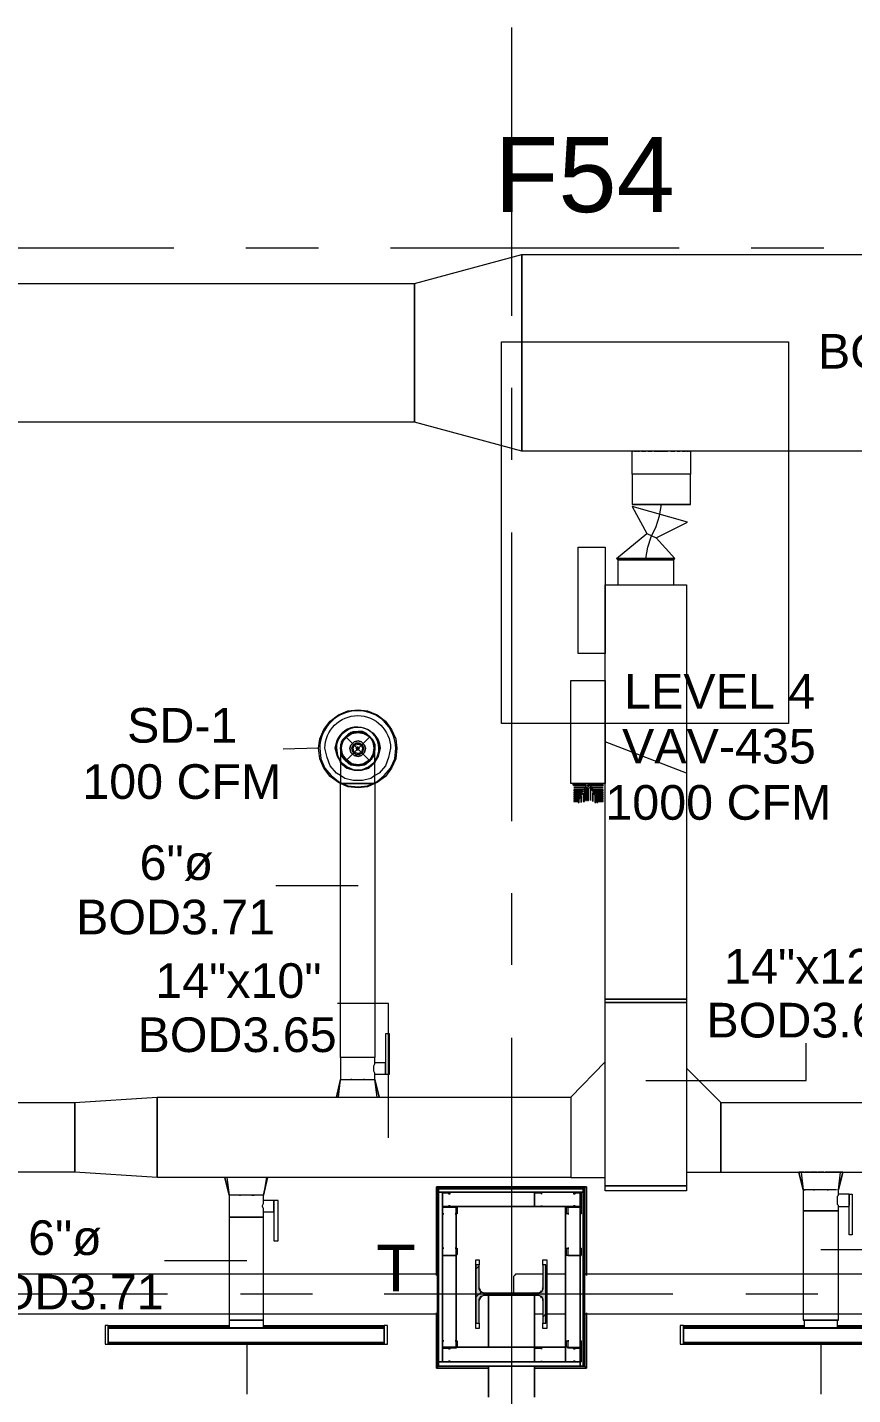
# Model space of a CAD drawing. Header units: metres. Extents: x 98 to 337, y -7 to 53.
# Drawn here: x 115 to 118.63, y 11.61 to 17.63 of the extents above; entities that cross this region are included whole.
import ezdxf

# ---------------------------------------------------------------- set-up
doc = ezdxf.new("R2010")
doc.units = ezdxf.units.M
doc.layers.add('HVAC - Ductos', color=5, linetype='Continuous', lineweight=0)
doc.layers.add('PDF_Text', color=7, linetype='Continuous', lineweight=0)
doc.layers.add('PDF_Geometry', color=7, linetype='Continuous', lineweight=0, true_color=0xaaaaaa)
doc.layers.add('PDF_Solid Fills', color=7, linetype='Continuous', lineweight=0, true_color=0xffffff)
doc.styles.add('PDF ArialUnicodeMS-Bold-Identity-H', font='arial.ttf')
doc.styles.add('PDF Helvetica', font='')
doc.styles.get('PDF Helvetica').set_extended_font_data('Helvetica')

msp = doc.modelspace()

# ---------------------------------------------------------------- hatches: boundary and pattern name
at = {"layer": 'PDF_Solid Fills', "lineweight": 0, "transparency": 33554559}
msp.add_hatch(color=256, dxfattribs=at).paths.add_polyline_path([(116.9889, 12.0775), (116.9889, 12.1829), (116.9751, 12.1829), (116.9751, 11.9263), (116.9889, 11.9263), (116.9889, 12.0362), (116.9935, 12.0408), (116.9981, 12.05), (117.2638, 12.05), (117.2684, 12.0454), (117.2684, 11.9263), (117.2821, 11.9263), (117.2821, 12.1829), (117.2684, 12.1829), (117.2638, 12.0683), (117.25, 12.0637), (117.0118, 12.0591), (117.0118, 12.0637), (116.9981, 12.0637), (116.9981, 12.0729), (116.9935, 12.0775)])

# ---------------------------------------------------------------- linework, layer by layer
at = {"layer": 'HVAC - Ductos', "lineweight": 0}
for points in [[(117.1767, 15.7612), (116.7048, 15.8894), (116.7048, 16.4988), (117.1767, 16.6271)], [(117.6624, 15.5275), (117.667, 15.5275), (117.6807, 15.5275), (117.6991, 15.5275), (117.7265, 15.5275), (117.7586, 15.5275), (117.7907, 15.5275), (117.8228, 15.5275), (117.8548, 15.5275), (117.8778, 15.5275), (117.9006, 15.5275), (117.9144, 15.5275), (117.919, 15.5275), (117.9144, 15.5275), (117.9006, 15.5275), (117.8778, 15.5275), (117.8548, 15.5275), (117.8228, 15.5275), (117.7907, 15.5275), (117.7586, 15.5275), (117.7265, 15.5275), (117.6991, 15.5275), (117.6807, 15.5275), (117.667, 15.5275)], [(117.4242, 15.3396), (117.5433, 15.3396), (117.5433, 14.8723), (117.4242, 14.8723)], [(117.8456, 15.2846), (117.8319, 15.2846), (117.809, 15.2846), (117.7861, 15.2846), (117.754, 15.2846), (117.7219, 15.2846), (117.6899, 15.2846), (117.6578, 15.2846), (117.6349, 15.2846), (117.612, 15.2846), (117.6029, 15.2846), (117.5983, 15.2846), (117.6029, 15.2846), (117.612, 15.2846), (117.6349, 15.2846), (117.6578, 15.2846), (117.6899, 15.2846), (117.7219, 15.2846), (117.754, 15.2846), (117.7861, 15.2846), (117.809, 15.2846), (117.8319, 15.2846)], [(117.5983, 15.2846), (117.6029, 15.2846), (117.6211, 15.2846), (117.6487, 15.2846), (117.6853, 15.2846), (117.7219, 15.2846), (117.7632, 15.2846), (117.7953, 15.2846), (117.8228, 15.2846), (117.8411, 15.2846), (117.8456, 15.2846), (117.8411, 15.2846), (117.8228, 15.2846), (117.7953, 15.2846), (117.7632, 15.2846), (117.7219, 15.2846), (117.6853, 15.2846), (117.6487, 15.2846), (117.6211, 15.2846), (117.6029, 15.2846)], [(117.9006, 15.1747), (117.9006, 13.3511), (117.5433, 13.3511), (117.5433, 15.1747)], [(117.3921, 14.7532), (117.5433, 14.7532), (117.5433, 14.2996), (117.3921, 14.2996)], [(116.3795, 13.0946), (116.3795, 14.2996), (116.3704, 14.3042), (116.3337, 14.3316), (116.3062, 14.3683), (116.2879, 14.4095), (116.2833, 14.4553), (116.2879, 14.4966), (116.3062, 14.5378), (116.3337, 14.5745), (116.3704, 14.602), (116.4116, 14.6203), (116.4574, 14.6249), (116.4987, 14.6203), (116.5399, 14.602), (116.5765, 14.5745), (116.604, 14.5378), (116.6223, 14.4966), (116.6269, 14.4553), (116.6223, 14.4095), (116.604, 14.3683), (116.5765, 14.3316), (116.5399, 14.3042), (116.5307, 14.2996), (116.5307, 13.0946), (116.5215, 13.0946), (116.5078, 13.0946), (116.4941, 13.0946), (116.4757, 13.0946), (116.4574, 13.0946), (116.4345, 13.0946), (116.4162, 13.0946), (116.4025, 13.0946), (116.3887, 13.0946), (116.3841, 13.0946)], [(116.517, 14.4966), (116.4803, 14.5241), (116.4299, 14.5241), (116.3933, 14.4966), (116.3795, 14.4553), (116.3933, 14.4095), (116.4299, 14.3821), (116.4803, 14.3821), (116.517, 14.4095), (116.5307, 14.4553)], [(116.4803, 14.5195), (116.5078, 14.5057), (116.5215, 14.4829), (116.5261, 14.4553), (116.5215, 14.4279), (116.5078, 14.4049), (116.4803, 14.3867), (116.4574, 14.3821), (116.4299, 14.3867), (116.4071, 14.4049), (116.3887, 14.4279), (116.3841, 14.4553), (116.3887, 14.4829), (116.4071, 14.5057), (116.4299, 14.5195), (116.4574, 14.5241)], [(116.4253, 14.5241), (116.4025, 14.5057), (116.4162, 14.5195), (116.4345, 14.5287), (116.4574, 14.5287)], [(116.3566, 14.4553), (116.3658, 14.4187), (116.3795, 14.3958), (116.3658, 14.4187)], [(116.3841, 14.4233), (116.3795, 14.4553), (116.3795, 14.4508)], [(116.4253, 14.4691), (116.4207, 14.4553), (116.4253, 14.4691), (116.4391, 14.4829), (116.4574, 14.4874), (116.4711, 14.4829), (116.4849, 14.4691), (116.4895, 14.4553), (116.4849, 14.4691), (116.4711, 14.4829), (116.4574, 14.4874), (116.4391, 14.4829)], [(116.4849, 14.4371), (116.4895, 14.4553), (116.4849, 14.4371), (116.4711, 14.4233), (116.4574, 14.4187), (116.4391, 14.4233), (116.4253, 14.4371), (116.4207, 14.4553), (116.4253, 14.4371), (116.4391, 14.4233), (116.4574, 14.4187), (116.4711, 14.4233)], [(116.4345, 14.4691), (116.4299, 14.4553), (116.4345, 14.4691), (116.4483, 14.4783), (116.462, 14.4783), (116.4757, 14.4691), (116.4803, 14.4553), (116.4757, 14.4691), (116.462, 14.4783), (116.4483, 14.4783)], [(116.4757, 14.4371), (116.4803, 14.4553), (116.4757, 14.4371), (116.462, 14.4279), (116.4483, 14.4279), (116.4345, 14.4371), (116.4299, 14.4553), (116.4345, 14.4371), (116.4483, 14.4279), (116.462, 14.4279)], [(116.4711, 14.4371), (116.4574, 14.4325), (116.4391, 14.4371), (116.4345, 14.4553), (116.4391, 14.4691), (116.4574, 14.4737), (116.4711, 14.4691), (116.4757, 14.4553)], [(116.4528, 14.4599), (116.4483, 14.4553), (116.4528, 14.4599), (116.4574, 14.4599), (116.462, 14.4553), (116.4574, 14.4599)], [(116.4574, 14.4508), (116.462, 14.4553), (116.4574, 14.4462), (116.4528, 14.4462), (116.4483, 14.4553), (116.4528, 14.4508)], [(116.3841, 14.3912), (116.4071, 14.3729), (116.4391, 14.3591), (116.4711, 14.3591), (116.5033, 14.3729), (116.5261, 14.3912), (116.5307, 14.4004), (116.5261, 14.3912), (116.5033, 14.3729), (116.4711, 14.3591), (116.4391, 14.3591), (116.4071, 14.3729), (116.3841, 14.3912), (116.3795, 14.4004)], [(116.5307, 14.3912), (116.5033, 14.3683), (116.4711, 14.3591), (116.4391, 14.3591), (116.4071, 14.3683), (116.3795, 14.3912), (116.3795, 14.3958), (116.3795, 14.3912), (116.4071, 14.3683), (116.4391, 14.3591), (116.4711, 14.3591), (116.5033, 14.3683), (116.5307, 14.3912), (116.5307, 14.3958)], [(116.4253, 14.3821), (116.4574, 14.3775), (116.4849, 14.3821), (116.5078, 14.4004), (116.5261, 14.4233), (116.5078, 14.4004), (116.4849, 14.3821), (116.4574, 14.3775), (116.4253, 14.3821), (116.4025, 14.4004)], [(117.9006, 13.3511), (117.9006, 13.3374), (117.5433, 13.3374), (117.5433, 13.3511)], [(117.5433, 12.531), (117.5433, 13.3374), (117.9006, 13.3374), (117.9006, 12.531)], [(117.5433, 12.5677), (117.5433, 13.0762), (117.3921, 12.9205), (117.3921, 12.5677), (115.5732, 12.5677), (115.5732, 12.9205), (117.3921, 12.9205), (117.3921, 12.5677)], [(115.2112, 12.5906), (113.2686, 12.5906), (113.2686, 12.8976), (115.2112, 12.8976)], [(117.9006, 12.5082), (117.5433, 12.5082), (117.5433, 12.531), (117.9006, 12.531)], [(118.4184, 12.5127), (118.423, 12.5127)], [(118.4596, 12.5127), (118.4642, 12.5127)], [(118.5192, 12.5127), (118.5238, 12.5127)], [(115.9351, 12.4898), (115.9397, 12.4898)], [(115.9901, 12.4898), (115.9947, 12.4898), (115.9993, 12.4898), (115.9947, 12.4898)], [(118.6291, 12.3157), (118.6154, 12.3157), (118.6154, 12.4944), (118.6291, 12.4944)], [(118.5696, 12.4211), (118.565, 12.4211), (118.5558, 12.4211), (118.5466, 12.4211), (118.5283, 12.4211), (118.51, 12.4211), (118.4917, 12.4211), (118.4734, 12.4211), (118.455, 12.4211), (118.4367, 12.4211), (118.4276, 12.4211), (118.4184, 12.4211), (118.4138, 12.4211), (118.4138, 11.94), (118.4184, 11.94), (118.4276, 11.94), (118.4367, 11.94), (118.455, 11.94), (118.4734, 11.94), (118.4917, 11.94), (118.51, 11.94), (118.5283, 11.94), (118.5466, 11.94), (118.5558, 11.94), (118.565, 11.94), (118.5696, 11.94)], [(115.3441, 11.8346), (115.3578, 11.8346), (115.3578, 11.9171), (115.3441, 11.9171)], [(116.5719, 11.8438), (116.5719, 11.9034), (115.3578, 11.9034), (115.3578, 11.908), (116.5719, 11.908), (116.5719, 11.9034), (115.3578, 11.9034), (115.3578, 11.8438)], [(115.8893, 11.908), (115.8939, 11.908), (115.903, 11.908), (115.9122, 11.908), (115.9259, 11.908), (115.9443, 11.908), (115.9672, 11.908), (115.9855, 11.908), (116.0038, 11.908), (116.0176, 11.908), (116.0313, 11.908), (116.0359, 11.908), (116.0405, 11.908), (116.0405, 11.94), (116.0313, 11.94), (116.0176, 11.94), (116.0038, 11.94), (115.9855, 11.94), (115.9672, 11.94), (115.9443, 11.94), (115.9259, 11.94), (115.9122, 11.94), (115.8985, 11.94), (115.8939, 11.94), (115.8893, 11.94)], [(116.5857, 11.8346), (116.5857, 11.9171), (116.5719, 11.9171), (116.5719, 11.8346)], [(117.8732, 11.8346), (117.8869, 11.8346), (117.8869, 11.9171), (117.8732, 11.9171)], [(119.0964, 11.8438), (119.0964, 11.9034), (117.8869, 11.9034), (117.8869, 11.908), (119.0964, 11.908), (119.0964, 11.9034), (117.8869, 11.9034), (117.8869, 11.8438)], [(118.4184, 11.908), (118.4276, 11.908), (118.4413, 11.908), (118.455, 11.908), (118.4734, 11.908), (118.4917, 11.908), (118.51, 11.908), (118.5283, 11.908), (118.5466, 11.908), (118.5558, 11.908), (118.565, 11.908), (118.565, 11.94), (118.5558, 11.94), (118.5466, 11.94), (118.5283, 11.94), (118.51, 11.94), (118.4917, 11.94), (118.4734, 11.94), (118.455, 11.94), (118.4413, 11.94), (118.4276, 11.94), (118.4184, 11.94)]]:
    msp.add_lwpolyline(points, close=True, dxfattribs=at)
for points in [[(119.6417, 15.7612), (117.1767, 15.7612), (117.1767, 16.6271), (119.6417, 16.6271)], [(105.9562, 16.4988), (116.7048, 16.4988), (116.7048, 15.8894), (105.9562, 15.8894)], [(117.9144, 15.7612), (117.919, 15.7612), (117.919, 15.6604), (117.9144, 15.6604), (117.9006, 15.6604), (117.8778, 15.6604), (117.8548, 15.6604), (117.8228, 15.6604), (117.7907, 15.6604), (117.7586, 15.6604), (117.7265, 15.6604), (117.6991, 15.6604), (117.6807, 15.6604), (117.667, 15.6604), (117.6624, 15.6604), (117.6624, 15.7612), (117.667, 15.7612)], [(117.6715, 15.7612), (117.6761, 15.7612), (117.6807, 15.7612)], [(117.6853, 15.7612), (117.6899, 15.7612), (117.6945, 15.7612)], [(117.7036, 15.7612), (117.7128, 15.7612), (117.7219, 15.7612)], [(117.7311, 15.7612), (117.7357, 15.7612), (117.7494, 15.7612)], [(117.7586, 15.7612), (117.7632, 15.7612), (117.7907, 15.7612), (117.8182, 15.7612)], [(117.8319, 15.7612), (117.8456, 15.7612), (117.8502, 15.7612)], [(117.8594, 15.7612), (117.8686, 15.7612), (117.8732, 15.7612)], [(117.8823, 15.7612), (117.8869, 15.7612), (117.896, 15.7612)], [(117.9006, 15.7612), (117.9052, 15.7612), (117.9098, 15.7612)], [(117.919, 15.5275), (117.919, 15.6604), (117.9144, 15.6604), (117.9006, 15.6604), (117.8778, 15.6604), (117.8548, 15.6604), (117.8228, 15.6604), (117.7907, 15.6604), (117.7586, 15.6604), (117.7265, 15.6604), (117.6991, 15.6604), (117.6807, 15.6604), (117.667, 15.6604), (117.6624, 15.6604), (117.6624, 15.5275)], [(117.7678, 15.3809), (117.8502, 15.2892), (117.5937, 15.2892), (117.6029, 15.2892), (117.6211, 15.2892), (117.6487, 15.2892), (117.6853, 15.2892), (117.7219, 15.2892), (117.7632, 15.2892), (117.7953, 15.2892), (117.8273, 15.2892), (117.8411, 15.2892), (117.8502, 15.2892), (117.8411, 15.2892), (117.8273, 15.2892), (117.7953, 15.2892), (117.7632, 15.2892), (117.7219, 15.2892), (117.6853, 15.2892), (117.6487, 15.2892), (117.6211, 15.2892), (117.6029, 15.2892), (117.5937, 15.2892), (117.5983, 15.2846), (117.5983, 15.1747), (117.6029, 15.1747), (117.612, 15.1747), (117.6349, 15.1747), (117.6578, 15.1747), (117.6899, 15.1747), (117.7219, 15.1747), (117.754, 15.1747), (117.7861, 15.1747), (117.809, 15.1747), (117.8319, 15.1747), (117.8456, 15.1747), (117.8456, 15.2846), (117.8502, 15.2892), (117.5937, 15.2892), (117.7265, 15.3992), (117.7678, 15.3809), (117.9052, 15.4496), (117.6624, 15.5183), (117.7265, 15.3992)], [(117.7219, 15.2892), (117.7311, 15.3396), (117.7449, 15.3855), (117.7678, 15.4312), (117.7816, 15.4771), (117.7907, 15.5275)], [(116.4299, 14.3821), (116.4253, 14.3821), (116.4253, 14.3867), (116.4025, 14.4004), (116.3841, 14.4233), (116.4025, 14.4004), (116.3933, 14.4187), (116.3841, 14.4325), (116.3795, 14.4553), (116.3841, 14.4783), (116.3841, 14.4829), (116.3795, 14.4553), (116.3841, 14.4737), (116.3887, 14.492), (116.4025, 14.5057), (116.3933, 14.492), (116.3841, 14.4737), (116.3795, 14.4737)], [(116.3841, 14.4829), (116.4025, 14.5057), (116.4162, 14.5195), (116.4345, 14.5241), (116.4574, 14.5287), (116.4757, 14.5241), (116.4941, 14.5195), (116.5078, 14.5057), (116.517, 14.492), (116.5261, 14.4737), (116.5307, 14.4553), (116.5307, 14.4737), (116.5215, 14.492), (116.5078, 14.5057), (116.4941, 14.5195), (116.4757, 14.5287), (116.4574, 14.5287), (116.4803, 14.5241)], [(116.3841, 14.4279), (116.3841, 14.4233), (116.3887, 14.4233), (116.4025, 14.4004), (116.4162, 14.3912), (116.4345, 14.3821), (116.4574, 14.3821), (116.4757, 14.3821), (116.4941, 14.3912), (116.5078, 14.4004), (116.5215, 14.4141), (116.5307, 14.4325), (116.5307, 14.4462), (116.5307, 14.4553), (116.5261, 14.4279), (116.5261, 14.4233), (116.5215, 14.4233), (116.5078, 14.4004), (116.517, 14.4187), (116.5261, 14.4325), (116.5307, 14.4553), (116.5261, 14.4783), (116.5261, 14.4829), (116.5078, 14.5057), (116.4849, 14.5241), (116.4574, 14.5287)], [(116.3841, 14.4829), (116.3887, 14.492), (116.4025, 14.5057), (116.4162, 14.5195), (116.4253, 14.5241), (116.4299, 14.5241), (116.4345, 14.5287), (116.4574, 14.5287), (116.4757, 14.5287), (116.4803, 14.5241), (116.4849, 14.5241), (116.4941, 14.5195), (116.5078, 14.5057), (116.5215, 14.492), (116.5261, 14.4829)], [(116.3887, 14.4874), (116.4025, 14.5057), (116.4253, 14.5241), (116.4299, 14.5241), (116.4574, 14.5287), (116.4803, 14.5241), (116.4849, 14.5241), (116.5078, 14.5057), (116.5215, 14.4874)], [(116.3887, 14.4829), (116.4025, 14.5057), (116.4253, 14.5195)], [(116.4025, 14.5057), (116.5078, 14.4004)], [(116.5078, 14.5057), (116.4025, 14.4004)], [(116.4253, 14.5241), (116.4299, 14.5241)], [(116.4299, 14.5241), (116.4528, 14.5287)], [(116.4803, 14.5241), (116.4849, 14.5241)], [(116.4849, 14.5195), (116.5078, 14.5057), (116.5215, 14.4829)], [(116.3887, 14.4279), (116.3795, 14.4553), (116.3887, 14.4783)], [(116.3841, 14.4737), (116.3795, 14.4553), (116.3795, 14.4462), (116.3795, 14.4325), (116.3887, 14.4141), (116.4025, 14.4004), (116.4162, 14.3867), (116.4345, 14.3821), (116.4574, 14.3775), (116.4757, 14.3821), (116.4941, 14.3867), (116.5078, 14.4004), (116.4849, 14.3867), (116.4849, 14.3821), (116.4803, 14.3821)], [(116.3795, 14.4737), (116.3795, 14.4553), (116.3795, 14.4462)], [(116.3795, 14.4508), (116.3795, 14.4462), (116.3795, 14.4279), (116.3795, 14.4004), (116.3795, 14.3637), (116.3795, 14.3179), (116.3795, 14.2996), (116.3841, 14.2996), (116.3887, 14.2996), (116.4025, 14.2996), (116.4162, 14.2996), (116.4345, 14.2996), (116.4574, 14.2996), (116.4757, 14.2996), (116.4941, 14.2996), (116.5078, 14.2996), (116.5215, 14.2996), (116.5307, 14.2996), (116.5307, 14.3454), (116.5307, 14.3867), (116.5307, 14.4187), (116.5307, 14.4416), (116.5307, 14.4508)], [(116.3841, 14.4737), (116.3841, 14.4783), (116.3841, 14.4829), (116.3887, 14.4874), (116.3841, 14.4829), (116.3841, 14.4783)], [(116.5261, 14.4783), (116.5261, 14.4829), (116.5215, 14.4874), (116.5261, 14.4829), (116.5261, 14.4783), (116.5307, 14.4737), (116.5307, 14.4553), (116.5307, 14.4462)], [(116.5307, 14.4553), (116.5261, 14.4829)], [(116.5307, 14.4508), (116.5261, 14.4233), (116.5307, 14.4553), (116.5261, 14.4783)], [(117.9006, 14.3454), (117.5433, 14.4829)], [(116.4803, 14.3867), (116.4574, 14.3821), (116.4299, 14.3867)], [(116.5307, 14.3362), (116.5124, 14.3225), (116.4757, 14.3133), (116.4345, 14.3133), (116.3979, 14.3225), (116.3795, 14.3362)], [(116.3795, 14.3042), (116.4116, 14.2905), (116.4574, 14.2859), (116.4987, 14.2905), (116.5307, 14.3042)], [(116.5307, 14.2996), (116.4987, 14.2859), (116.4574, 14.2813), (116.4116, 14.2859), (116.3795, 14.2996)], [(116.5307, 14.2996), (116.5215, 14.2996), (116.5078, 14.2996), (116.4941, 14.2996), (116.4757, 14.2996), (116.4574, 14.2996), (116.4345, 14.2996), (116.4162, 14.2996), (116.4025, 14.2996), (116.3887, 14.2996), (116.3841, 14.2996), (116.3795, 14.2996)], [(116.5903, 12.7418), (116.5903, 13.3329), (116.3658, 13.3329)], [(116.3704, 12.9205), (116.3795, 12.9984), (116.3841, 12.9984), (116.3887, 12.9984), (116.4025, 12.9984), (116.4162, 12.9984), (116.4345, 12.9984), (116.4574, 12.9984), (116.4757, 12.9984), (116.4941, 12.9984), (116.5078, 12.9984), (116.5215, 12.9984), (116.5261, 12.9984), (116.5307, 12.9984), (116.5307, 13.0213), (116.5765, 13.0213), (116.5949, 13.0213), (116.5949, 13.2), (116.5765, 13.2), (116.5765, 13.0213), (116.5765, 13.0258), (116.5765, 13.0304), (116.5765, 13.035), (116.5765, 13.0396), (116.5765, 13.0442), (116.5765, 13.0534), (116.5765, 13.058), (116.5765, 13.0625), (116.5765, 13.0671), (116.5765, 13.0717), (116.5307, 13.0717), (116.5307, 13.0946), (116.5215, 13.0946), (116.5078, 13.0946), (116.4941, 13.0946), (116.4757, 13.0946), (116.4574, 13.0946), (116.4345, 13.0946), (116.4162, 13.0946), (116.4025, 13.0946), (116.3887, 13.0946), (116.3841, 13.0946), (116.3795, 13.0946), (116.3795, 12.9984)], [(116.5307, 13.0213), (116.5307, 13.0258), (116.5261, 13.035), (116.5261, 13.0396), (116.5261, 13.0488), (116.5261, 13.058), (116.5307, 13.0671), (116.5307, 13.0717)], [(116.3612, 12.9205), (116.3795, 12.9984), (116.3612, 12.9205)], [(116.4071, 12.9205), (116.4116, 12.9205), (116.4207, 12.9205), (116.4345, 12.9205), (116.4391, 12.9205), (116.4437, 12.9205), (116.4666, 12.9205), (116.4711, 12.9205), (116.4757, 12.9205), (116.4895, 12.9205), (116.4987, 12.9205), (116.5033, 12.9205), (116.5078, 12.9205), (116.5261, 12.9205), (116.5399, 12.9205), (116.5445, 12.9205), (116.5491, 12.9205), (116.5307, 12.9984), (116.5491, 12.9205)], [(116.4207, 12.9984), (116.4253, 12.9984), (116.4299, 12.9984), (116.4253, 12.9984)], [(116.4528, 12.9984), (116.4574, 12.9984)], [(116.4849, 12.9984), (116.4803, 12.9984), (116.4849, 12.9984), (116.5078, 12.9984)], [(116.5215, 12.9984), (116.5261, 12.9984)], [(116.5399, 12.9205), (116.5307, 12.9984)], [(117.9006, 13.0488), (117.9006, 12.5906)], [(117.9006, 13.0488), (118.0519, 12.8976), (118.0519, 12.5906)], [(115.2112, 12.8976), (115.5732, 12.9205)], [(116.3612, 12.9205), (116.3658, 12.9205), (116.3704, 12.9205), (116.3795, 12.9205)], [(116.3841, 12.9205), (116.4025, 12.9205)], [(118.0519, 12.5906), (118.0519, 12.8976), (120.9933, 12.8976)], [(117.9006, 12.5906), (118.0519, 12.5906)], [(118.0519, 12.5906), (120.9933, 12.5906)], [(118.4184, 12.5906), (118.4092, 12.5906), (118.4046, 12.5906), (118.4, 12.5906), (118.3955, 12.5906), (118.4, 12.5906)], [(118.3955, 12.5906), (118.4138, 12.5127), (118.3955, 12.5906)], [(118.4046, 12.5906), (118.4138, 12.5127)], [(118.4092, 12.5906), (118.4138, 12.5906)], [(118.4413, 12.5906), (118.4367, 12.5906), (118.423, 12.5906)], [(118.4734, 12.5906), (118.4596, 12.5906), (118.4504, 12.5906), (118.4458, 12.5906)], [(118.5054, 12.5906), (118.4825, 12.5906), (118.478, 12.5906)], [(118.5833, 12.5906), (118.5879, 12.5906), (118.5696, 12.5127), (118.5879, 12.5906), (118.5833, 12.5906), (118.5742, 12.5906), (118.565, 12.5906), (118.5466, 12.5906), (118.5375, 12.5906), (118.5238, 12.5906), (118.5146, 12.5906), (118.51, 12.5906)], [(118.5696, 12.5127), (118.5787, 12.5906)], [(115.8893, 12.5677), (115.8801, 12.5677), (115.8755, 12.5677), (115.8709, 12.5677), (115.8893, 12.4898), (115.8709, 12.5677)], [(115.8801, 12.5677), (115.8893, 12.4898)], [(116.0542, 12.5677), (116.0405, 12.4898), (116.0359, 12.4898), (116.0313, 12.4898), (116.0176, 12.4898), (116.0038, 12.4898), (115.9855, 12.4898), (115.9672, 12.4898), (115.9443, 12.4898), (115.9259, 12.4898), (115.9122, 12.4898), (115.8985, 12.4898), (115.8939, 12.4898), (115.8893, 12.4898), (115.8893, 12.3936), (115.8893, 11.94), (115.8939, 11.94), (115.903, 11.94), (115.9122, 11.94), (115.9259, 11.94), (115.9443, 11.94), (115.9672, 11.94), (115.9855, 11.94), (116.0038, 11.94), (116.0176, 11.94), (116.0313, 11.94), (116.0359, 11.94), (116.0405, 11.94), (116.0405, 12.3936), (116.0313, 12.3936), (116.0176, 12.3936), (116.0038, 12.3936), (115.9855, 12.3936), (115.9672, 12.3936), (115.9443, 12.3936), (115.9259, 12.3936), (115.9122, 12.3936), (115.8985, 12.3936), (115.8939, 12.3936), (115.8893, 12.3936), (115.8939, 12.3936), (115.8985, 12.3936), (115.9122, 12.3936), (115.9259, 12.3936), (115.9443, 12.3936), (115.9672, 12.3936), (115.9855, 12.3936), (116.0038, 12.3936), (116.0176, 12.3936), (116.0313, 12.3936), (116.0405, 12.3936), (116.0405, 12.4165), (116.0863, 12.4165), (116.0863, 12.4211), (116.0863, 12.4257), (116.0863, 12.4302), (116.0863, 12.4348), (116.0863, 12.4394), (116.0863, 12.4486), (116.0863, 12.4532), (116.0863, 12.4578), (116.0863, 12.4624), (116.0863, 12.4669), (116.0863, 12.2882), (116.1046, 12.2882), (116.1046, 12.4669), (116.0863, 12.4669), (116.0405, 12.4669), (116.0405, 12.4898)], [(116.0359, 12.5677), (116.0176, 12.5677), (116.013, 12.5677), (116.0084, 12.5677), (115.9993, 12.5677), (115.9855, 12.5677), (115.9809, 12.5677), (115.9763, 12.5677), (115.9534, 12.5677), (115.9489, 12.5677), (115.9443, 12.5677), (115.9305, 12.5677), (115.9213, 12.5677), (115.9167, 12.5677), (115.9122, 12.5677), (115.8939, 12.5677)], [(116.0588, 12.5677), (116.0542, 12.5677), (116.0496, 12.5677), (116.0405, 12.5677)], [(116.0588, 12.5677), (116.0405, 12.4898), (116.0588, 12.5677)], [(118.5604, 12.5127), (118.5558, 12.5127), (118.5466, 12.5127), (118.5283, 12.5127), (118.51, 12.5127), (118.4917, 12.5127), (118.4734, 12.5127), (118.455, 12.5127), (118.4367, 12.5127), (118.4276, 12.5127), (118.4184, 12.5127), (118.4138, 12.5127), (118.4138, 12.4211), (118.4184, 12.4211), (118.4276, 12.4211), (118.4367, 12.4211), (118.455, 12.4211), (118.4734, 12.4211), (118.4917, 12.4211), (118.51, 12.4211), (118.5283, 12.4211), (118.5466, 12.4211), (118.5558, 12.4211), (118.565, 12.4211), (118.5696, 12.4211), (118.5696, 12.4394), (118.6154, 12.4394)], [(118.6154, 12.4944), (118.5696, 12.4944), (118.5696, 12.5127), (118.565, 12.5127)], [(116.0405, 12.4165), (116.0405, 12.4211), (116.0405, 12.4302), (116.0359, 12.4394), (116.0359, 12.444), (116.0405, 12.4532), (116.0405, 12.4624), (116.0405, 12.4669)], [(118.5696, 12.4394), (118.5696, 12.444), (118.565, 12.4486), (118.565, 12.4532), (118.565, 12.4624), (118.565, 12.4715), (118.565, 12.4806), (118.565, 12.4852), (118.5696, 12.4898), (118.5696, 12.4944)], [(118.6154, 12.4898), (118.6154, 12.4852), (118.6154, 12.4806), (118.6154, 12.4715), (118.6154, 12.4669), (118.6154, 12.4624), (118.6154, 12.4532), (118.6154, 12.4486), (118.6154, 12.444)], [(115.3578, 11.885), (115.3578, 11.8942), (115.3578, 11.9125), (115.3578, 11.9171), (115.8893, 11.9171)], [(115.8893, 11.9125), (115.3578, 11.9125)], [(116.0405, 11.9171), (116.5719, 11.9171), (116.5719, 11.9125), (116.5719, 11.8942), (116.5719, 11.885)], [(116.5719, 11.9125), (116.0405, 11.9125)], [(117.8869, 11.885), (117.8869, 11.8942), (117.8869, 11.9125), (117.8869, 11.9171), (118.4184, 11.9171)], [(118.4184, 11.9125), (117.8869, 11.9125)], [(118.565, 11.94), (118.5696, 11.94)], [(118.565, 11.9171), (119.0964, 11.9171), (119.0964, 11.9125), (119.0964, 11.8942), (119.0964, 11.885)], [(119.0964, 11.9125), (118.565, 11.9125)], [(115.3578, 11.8896), (115.3578, 11.8942), (115.3578, 11.8988)], [(116.5719, 11.8621), (116.5719, 11.8575), (116.5719, 11.853), (116.5719, 11.8346), (116.5719, 11.8392), (115.3578, 11.8392), (115.3578, 11.8346), (115.3578, 11.853), (115.3578, 11.8575), (115.3578, 11.8621)], [(115.3578, 11.8484), (115.3578, 11.853), (115.3578, 11.8575)], [(116.5719, 11.8988), (116.5719, 11.8942), (116.5719, 11.8896)], [(116.5719, 11.8575), (116.5719, 11.853), (116.5719, 11.8484)], [(117.8869, 11.8896), (117.8869, 11.8942), (117.8869, 11.8988)], [(119.0964, 11.8621), (119.0964, 11.8575), (119.0964, 11.853), (119.0964, 11.8346), (119.0964, 11.8392), (117.8869, 11.8392), (117.8869, 11.8346), (117.8869, 11.853), (117.8869, 11.8575), (117.8869, 11.8621)], [(117.8869, 11.8484), (117.8869, 11.853), (117.8869, 11.8575)], [(115.3578, 11.8346), (116.5719, 11.8346)], [(117.8869, 11.8346), (119.0964, 11.8346)]]:
    msp.add_lwpolyline(points, dxfattribs=at)
for points in [[(116.5307, 14.3042), (116.5399, 14.3087), (116.5719, 14.3362), (116.5994, 14.3683), (116.6178, 14.4095), (116.6223, 14.4553, 0.986582), (116.2879, 14.4553), (116.2925, 14.4095), (116.3108, 14.3683), (116.3383, 14.3362), (116.3704, 14.3087), (116.3795, 14.3042)], [(116.3795, 14.3362), (116.3612, 14.3454), (116.3337, 14.3775), (116.32, 14.4141), (116.3108, 14.4553, -0.994597), (116.5994, 14.4553), (116.5903, 14.4141), (116.5765, 14.3775), (116.5491, 14.3454), (116.5307, 14.3362)]]:
    msp.add_lwpolyline(points, format="xyb", dxfattribs=at)
for points in [[(116.5536, 14.4553), (116.5445, 14.4187), (116.5307, 14.3958, 1.355562), (116.3566, 14.4553, -0.943806)], [(116.3612, 14.4553), (116.3658, 14.4233), (116.3795, 14.4004, -1.369214), (116.5491, 14.4553), (116.5445, 14.4233), (116.5307, 14.4004, 1.369217)]]:
    msp.add_lwpolyline(points, format="xyb", close=True, dxfattribs=at)
at = {"layer": 'PDF_Geometry', "lineweight": 0}
for points in [[(117.1309, 17.6259), (117.1309, 16.3568)], [(115.6464, 16.6546), (114.3773, 16.6546)], [(116.2833, 16.6546), (115.9626, 16.6546)], [(117.8686, 16.6546), (116.5994, 16.6546)], [(118.5054, 16.6546), (118.1847, 16.6546)], [(117.1309, 16.0407), (117.1309, 15.7245)], [(117.1309, 15.4038), (117.1309, 14.1346)], [(117.1309, 13.8185), (117.1309, 13.5024)], [(117.1309, 13.1817), (117.1309, 11.7613)], [(116.801, 12.5264), (116.801, 12.137)], [(116.801, 12.5264), (116.8056, 12.5264), (116.8102, 12.5219)], [(116.801, 12.5264), (116.801, 12.137)], [(116.8102, 12.5219), (116.8056, 12.5264), (116.801, 12.5264)], [(116.8102, 12.5173), (116.8102, 11.7384), (116.8102, 12.5173)], [(117.4516, 12.5173), (116.8102, 12.5173), (117.4516, 12.5173)], [(116.9889, 11.9262), (116.9889, 11.9034), (116.9751, 11.9034), (116.9751, 12.2057), (116.9889, 12.2057), (116.9889, 12.1829)], [(116.9751, 12.1645), (116.9889, 12.1783)], [(117.2684, 12.1829), (117.2684, 12.2057), (117.2867, 12.2057), (117.2867, 11.9034), (117.2684, 11.9034), (117.2684, 11.9262)], [(116.8056, 12.1416), (113.1128, 12.1416)], [(117.2684, 12.1416), (117.1538, 12.1416), (117.1493, 12.1416), (117.1447, 12.137), (117.1401, 12.1324), (117.1401, 12.1279), (117.1401, 12.1187), (117.1401, 12.0591)], [(117.3692, 12.1416), (117.2867, 12.1416)], [(121.172, 12.1416), (117.4562, 12.1416)], [(115.619, 12.0546), (114.3498, 12.0546)], [(116.2558, 12.0546), (115.9397, 12.0546)], [(117.8411, 12.0546), (116.5719, 12.0546)], [(116.9751, 12.0408), (116.9981, 12.0637)], [(116.9889, 12.0821), (116.9935, 12.0729)], [(117.0301, 12.05), (117.0301, 11.8209), (117.0301, 12.05), (117.0118, 12.05), (117.0026, 12.0454), (116.9935, 12.0362), (116.9889, 12.027)], [(116.9935, 12.0683), (117.0026, 12.0637), (117.0118, 12.0591), (117.2455, 12.0591), (117.2592, 12.0637), (117.2638, 12.0683)], [(117.2638, 12.0362), (117.2592, 12.0454), (117.2455, 12.05), (117.2318, 12.05)], [(117.2318, 11.8209), (117.2318, 12.05), (117.2318, 11.8209)], [(117.2684, 12.0729), (117.2684, 12.0821)], [(117.2684, 12.027), (117.2684, 12.0362)], [(118.478, 12.0546), (118.1618, 12.0546)], [(113.1128, 11.9675), (116.8056, 11.9675)], [(117.2318, 11.9675), (117.2684, 11.9675)], [(117.2684, 11.9538), (117.2821, 11.9675)], [(117.2867, 11.9675), (117.3692, 11.9675)], [(117.4562, 11.9675), (121.172, 11.9675)], [(116.8102, 11.7384), (117.447, 11.7384), (116.8102, 11.7384)], [(117.1309, 11.7613), (117.1309, 11.2848)]]:
    msp.add_lwpolyline(points, dxfattribs=at)
at = {"layer": 'PDF_Geometry', "color": 232, "lineweight": 9, "true_color": 0xe91e64}
msp.add_lwpolyline([(117.0874, 16.243), (118.3489, 16.243), (118.3489, 14.5638), (117.0874, 14.5638)], close=True, dxfattribs=at)
at = {"layer": 'PDF_Geometry', "color": 7, "lineweight": 0}
for points in [[(116.2833, 14.4553), (116.1276, 14.4508)], [(117.4012, 14.2996), (117.4012, 14.295), (117.4608, 14.295), (117.4058, 14.295), (117.4058, 14.2905), (117.4562, 14.2905), (117.4562, 14.2813), (117.4058, 14.2813), (117.4516, 14.2813), (117.4516, 14.2721), (117.4058, 14.2721), (117.4058, 14.2675), (117.447, 14.2675), (117.4425, 14.2629), (117.4058, 14.2629), (117.4058, 14.2584), (117.4425, 14.2584), (117.4379, 14.2538), (117.4058, 14.2538), (117.4058, 14.2492), (117.4379, 14.2492), (117.4333, 14.2446), (117.4058, 14.2446), (117.4058, 14.24), (117.4287, 14.24), (117.4287, 14.2354), (117.4058, 14.2354), (117.4058, 14.2308), (117.4242, 14.2308), (117.4196, 14.2262), (117.4058, 14.2262), (117.4058, 14.2217), (117.4242, 14.2217), (117.4242, 14.2262), (117.4242, 14.2171), (117.4287, 14.2171), (117.4287, 14.2308), (117.4379, 14.2446), (117.4379, 14.2171), (117.4379, 14.2492), (117.447, 14.2584), (117.447, 14.2217), (117.4516, 14.2217), (117.4516, 14.2675), (117.4562, 14.2767), (117.4562, 14.2262), (117.4608, 14.2262), (117.4608, 14.2859), (117.4654, 14.2813), (117.4654, 14.2262), (117.47, 14.2262), (117.47, 14.2813), (117.4745, 14.2813), (117.4791, 14.2859), (117.4791, 14.2262), (117.4791, 14.2767), (117.4883, 14.2675), (117.4883, 14.2217), (117.4883, 14.2584), (117.4975, 14.2492), (117.4975, 14.2171), (117.5021, 14.2171), (117.5021, 14.2446), (117.5067, 14.2308), (117.5067, 14.2171), (117.5112, 14.2171), (117.5112, 14.2262), (117.5112, 14.2217), (117.5341, 14.2217), (117.5341, 14.2262), (117.5158, 14.2262), (117.5112, 14.2308), (117.5341, 14.2308), (117.5341, 14.2354), (117.5112, 14.2354), (117.5067, 14.24), (117.5341, 14.24), (117.5341, 14.2446), (117.5021, 14.2446), (117.5021, 14.2492), (117.5341, 14.2492), (117.5341, 14.2538), (117.4975, 14.2538), (117.4929, 14.2584), (117.5341, 14.2584), (117.5341, 14.2629), (117.4929, 14.2629), (117.4883, 14.2675), (117.5341, 14.2675), (117.5341, 14.2721), (117.4883, 14.2721), (117.4837, 14.2813), (117.5341, 14.2813), (117.4837, 14.2813), (117.4791, 14.2905), (117.5341, 14.2905), (117.5341, 14.295), (117.4745, 14.295), (117.5341, 14.295), (117.5341, 14.2996)], [(116.4574, 13.8506), (116.0955, 13.8506)], [(117.7219, 12.9938), (118.4276, 12.9938), (118.4276, 13.1587)], [(115.2112, 12.5906), (115.2112, 12.8976)], [(115.5732, 12.9205), (115.5732, 12.5677)], [(115.5732, 12.5677), (115.2112, 12.5906)], [(118.4917, 12.2515), (118.8536, 12.2515)], [(115.9672, 12.2011), (115.6052, 12.2011)], [(115.9672, 11.8346), (115.9672, 11.6147)], [(118.4917, 11.8346), (118.4917, 11.6147)]]:
    msp.add_lwpolyline(points, dxfattribs=at)
msp.add_lwpolyline([(117.47, 14.2996), (117.4745, 14.2905), (117.47, 14.2905), (117.47, 14.2859), (117.4654, 14.2905)], close=True, dxfattribs=at)
at = {"layer": 'PDF_Geometry', "lineweight": 0}
for points in [[(116.801, 12.137), (116.801, 12.5264), (116.8056, 12.5264), (116.8102, 12.5219), (116.8056, 12.5264), (116.801, 12.5264)], [(117.4516, 12.5173), (116.8102, 12.5173), (116.8102, 12.5219), (116.8056, 12.5219), (116.8056, 11.7384), (116.8102, 11.7384), (116.8102, 12.5173), (117.4516, 12.5173), (117.4516, 12.5219), (117.4562, 12.5264), (117.4608, 12.5264), (116.801, 12.5264), (117.4608, 12.5264), (117.4562, 12.5264), (117.4516, 12.5219), (117.4516, 12.5173), (117.4516, 11.7384), (117.4516, 12.5219), (116.8056, 12.5219), (116.8102, 12.5219), (116.8102, 12.5173), (116.8102, 11.7384), (116.8056, 11.7338), (116.801, 11.7338), (116.801, 11.7293), (116.801, 11.9721), (116.801, 11.7293), (116.801, 11.7338), (116.8056, 11.7338), (116.8102, 11.7384), (117.3692, 11.7384), (117.4516, 11.7384), (117.2318, 11.7384), (117.4516, 11.7384), (117.2318, 11.7384), (117.4516, 11.7384), (117.2318, 11.7384), (117.4516, 11.7384), (117.2318, 11.7384), (117.4516, 11.7384), (117.4516, 12.4394), (117.4516, 12.5173), (116.8102, 12.5173), (117.4516, 12.5173), (117.4516, 11.7384), (117.4562, 11.7338), (117.4562, 11.7293), (117.4608, 11.7293), (117.4562, 11.7293), (117.4562, 11.7338), (117.4516, 11.7384), (117.4562, 11.7338), (117.4562, 11.7293), (117.4608, 11.7293), (117.4608, 11.9721), (117.4608, 11.7293), (117.2318, 11.7293), (117.4608, 11.7293), (117.4608, 11.9721), (117.4608, 11.7293), (117.4562, 11.7293), (117.4562, 11.7338), (117.4516, 11.7384), (117.4516, 12.5173), (117.4516, 11.7384), (117.4516, 12.5173), (116.8102, 12.5173), (116.8102, 12.5219), (116.8056, 12.5219), (117.4516, 12.5219), (117.4516, 11.7384), (117.4516, 12.5173), (117.4516, 12.5219), (117.4562, 12.5264), (117.4608, 12.5264), (117.4608, 12.137), (117.4608, 12.5264), (117.4608, 12.137), (117.4608, 12.5264), (116.801, 12.5264), (117.4608, 12.5264), (117.4562, 12.5264), (117.4516, 12.5219), (117.4516, 12.5173), (116.8102, 12.5173)], [(116.8102, 11.7384), (117.0301, 11.7384), (116.8102, 11.7384), (116.8056, 11.7384), (117.0301, 11.7384), (116.8102, 11.7384), (116.8102, 12.5173), (116.8102, 11.7384), (116.8056, 11.7384), (116.8056, 12.5219), (116.8102, 12.5219), (116.8102, 12.5173), (116.8102, 11.7384), (117.0301, 11.7384), (116.8102, 11.7384), (116.8056, 11.7384), (117.0301, 11.7384), (116.8102, 11.7384), (117.4333, 11.7384), (117.4333, 11.7567), (116.8102, 11.7567)], [(116.8102, 12.4394), (116.8102, 11.8209), (116.8102, 11.7384), (116.8102, 12.5173)], [(117.447, 12.5036), (117.447, 12.5173), (116.8102, 12.5173), (116.8102, 12.5036)], [(117.447, 11.7384), (117.4516, 11.7384), (117.4516, 12.5173), (117.447, 12.5173)], [(116.8285, 12.5036), (116.8102, 12.5036), (116.8102, 11.7567), (116.8285, 11.7567)], [(116.8285, 12.4394), (116.8285, 12.499), (116.8285, 12.5036), (116.8606, 12.5036), (116.8606, 12.4944), (116.856, 12.4944), (116.856, 12.499), (116.8285, 12.499), (116.8285, 12.4394), (116.856, 12.4394), (116.856, 12.444), (116.8606, 12.444), (116.8606, 12.4394)], [(117.4333, 12.4394), (117.3692, 12.4394), (117.3692, 11.8209), (117.3692, 12.4394), (117.4333, 12.4394), (117.4333, 12.5036), (116.8285, 12.5036), (116.8285, 12.4394), (116.8881, 12.4394), (117.3692, 12.4394), (116.8881, 12.4394), (116.8881, 11.8209), (116.8285, 11.8209), (116.8881, 11.8209), (116.8881, 12.4394), (116.8285, 12.4394), (116.8285, 11.8209), (116.8285, 11.7567), (117.3692, 11.7567), (117.4333, 11.7567)], [(117.2363, 12.4394), (117.2318, 12.4394), (117.2318, 12.499), (117.2363, 12.5036), (117.2638, 12.5036), (117.2638, 12.4944), (117.2638, 12.499), (117.2363, 12.499), (117.2318, 12.499), (117.2318, 12.4394), (117.2363, 12.4394), (117.2638, 12.4394)], [(117.4379, 12.5036), (117.4379, 12.499), (117.4379, 12.4394), (117.4058, 12.4394), (117.4058, 12.444), (117.4104, 12.444), (117.4104, 12.4394), (117.4379, 12.4394), (117.4379, 12.499), (117.4104, 12.499), (117.4104, 12.4944), (117.4058, 12.4944), (117.4058, 12.5036)], [(117.4333, 11.7384), (117.447, 11.7384), (117.447, 12.5036), (117.4333, 12.5036)], [(116.8285, 12.4348), (116.8285, 12.4394), (116.8881, 12.4394), (116.8881, 12.4348), (116.8927, 12.4348), (116.8927, 12.4073), (116.8835, 12.4073), (116.8881, 12.4073), (116.8881, 12.4348), (116.8285, 12.4348), (116.8285, 12.4073)], [(116.8331, 12.4073), (116.8285, 12.4073)], [(117.2638, 12.444), (117.2638, 12.4394)], [(117.3738, 12.4348), (117.3783, 12.4394), (117.4379, 12.4394), (117.4379, 12.4348), (117.4379, 12.4073), (117.4333, 12.4073), (117.4379, 12.4073), (117.4379, 12.4348), (117.3783, 12.4348), (117.3783, 12.4073), (117.3829, 12.4073), (117.3738, 12.4073)], [(116.8927, 12.2287), (116.8881, 12.2241), (116.8285, 12.2241), (116.8285, 12.2287), (116.8285, 12.2561), (116.8331, 12.2561), (116.8285, 12.2561), (116.8285, 12.2287), (116.8285, 12.2241), (116.8881, 12.2241), (116.8881, 12.2287), (116.8881, 12.2561), (116.8835, 12.2561), (116.8927, 12.2561)], [(117.4379, 12.2287), (117.4379, 12.2241), (117.3783, 12.2241), (117.3738, 12.2241), (117.3738, 12.2287), (117.3738, 12.2561), (117.3829, 12.2561), (117.3783, 12.2561), (117.3783, 12.2287), (117.3783, 12.2241), (117.4379, 12.2241), (117.4379, 12.2287), (117.4379, 12.2561)], [(117.4333, 12.2561), (117.4379, 12.2561)], [(117.2684, 11.9262), (117.2821, 11.9262), (117.2821, 12.1829), (117.2684, 12.1829), (117.2684, 12.0775), (117.2638, 12.0637), (117.25, 12.0591), (117.0118, 12.0591), (116.9981, 12.0637), (116.9889, 12.0775), (116.9889, 12.1829), (116.9751, 12.1829), (116.9751, 11.9262), (116.9889, 11.9262), (116.9889, 12.0316), (116.9981, 12.0454), (117.0118, 12.05), (117.25, 12.05), (117.2638, 12.0454), (117.2684, 12.0316)], [(117.0301, 11.7293), (116.801, 11.7293), (116.801, 11.7338), (116.8056, 11.7338), (116.8102, 11.7384), (116.8056, 11.7338), (116.801, 11.7338), (116.801, 11.7293), (117.0301, 11.7293), (116.801, 11.7293), (116.801, 11.9721), (116.801, 11.7293)], [(116.8927, 11.8209), (116.8881, 11.8209), (116.8881, 11.8163), (116.8285, 11.8163), (116.8285, 11.8209), (116.8285, 11.8484), (116.8331, 11.8484), (116.8285, 11.8484), (116.8285, 11.8209), (116.8881, 11.8209), (116.8881, 11.8484), (116.8835, 11.8484), (116.8927, 11.8484)], [(117.4379, 11.8209), (117.4379, 11.8163), (117.3783, 11.8163), (117.3783, 11.8209), (117.3738, 11.8209), (117.3738, 11.8484), (117.3829, 11.8484), (117.3783, 11.8484), (117.3783, 11.8209), (117.4379, 11.8209), (117.4379, 11.8484)], [(117.4333, 11.8484), (117.4379, 11.8484)], [(116.8285, 11.7567), (116.8285, 11.8163), (116.8606, 11.8163), (116.8606, 11.8118), (116.856, 11.8118), (116.856, 11.8163), (116.8285, 11.8163), (116.8285, 11.7567), (116.856, 11.7567), (116.856, 11.7613), (116.8606, 11.7613), (116.8606, 11.7567)], [(117.3692, 11.7567), (117.3692, 11.8209), (116.8881, 11.8209), (117.3692, 11.8209)], [(117.2363, 11.7567), (117.2318, 11.7567), (117.2318, 11.8163), (117.2363, 11.8163), (117.2638, 11.8163), (117.2638, 11.8118), (117.2638, 11.8163), (117.2363, 11.8163), (117.2318, 11.8163), (117.2318, 11.7567), (117.2363, 11.7567), (117.2638, 11.7567)], [(117.4379, 11.8163), (117.4379, 11.7567), (117.4058, 11.7567), (117.4058, 11.7613), (117.4104, 11.7613), (117.4104, 11.7567), (117.4379, 11.7567), (117.4379, 11.8163), (117.4104, 11.8163), (117.4104, 11.8118), (117.4058, 11.8118), (117.4058, 11.8163)], [(117.0301, 11.6009), (117.0301, 11.7384)], [(117.2318, 11.6009), (117.2318, 11.7384)], [(117.4608, 11.7293), (117.2318, 11.7293)], [(117.2638, 11.7613), (117.2638, 11.7567)]]:
    msp.add_lwpolyline(points, close=True, dxfattribs=at)

# ---------------------------------------------------------------- texts
at = {"layer": 'PDF_Text', "color": 232, "lineweight": 70, "true_color": 0xe91e64, "insert": (117.0557, 16.9758), "char_height": 0.32989, "attachment_point": 4, "style": 'PDF ArialUnicodeMS-Bold-Identity-H'}
msp.add_mtext('F54', dxfattribs=at)
at = {"layer": 'PDF_Text', "lineweight": 0, "attachment_point": 4, "style": 'PDF Helvetica'}
for s, insert, char_height in [('BOD4.33', (118.4787, 16.2), 0.15242), ('LEVEL 4', (117.6265, 14.7063), 0.15242), ('SD-1', (115.4409, 14.5551), 0.15242), ('VAV-435', (117.6173, 14.4634), 0.15242), ('100 CFM', (115.2439, 14.3077), 0.15242), ('1000 CFM', (117.544, 14.216), 0.15242), ('6"ø', (115.4959, 13.9503), 0.15242), ('BOD3.71', (115.2164, 13.712), 0.15242), ('14"x12"', (118.0663, 13.4967), 0.15242), ('14"x10"', (115.5647, 13.4325), 0.15242), ('BOD3.63', (117.9885, 13.2584), 0.15242), ('BOD3.65', (115.4868, 13.1943), 0.15242), ('6"ø', (115.0057, 12.3008), 0.15242), ('T', (116.536, 12.1689), 0.2054), ('BOD3.71', (114.7262, 12.0626), 0.15242)]:
    msp.add_mtext(s, dxfattribs=dict(at, insert=insert, char_height=char_height))

doc.saveas('drawing.dxf')
